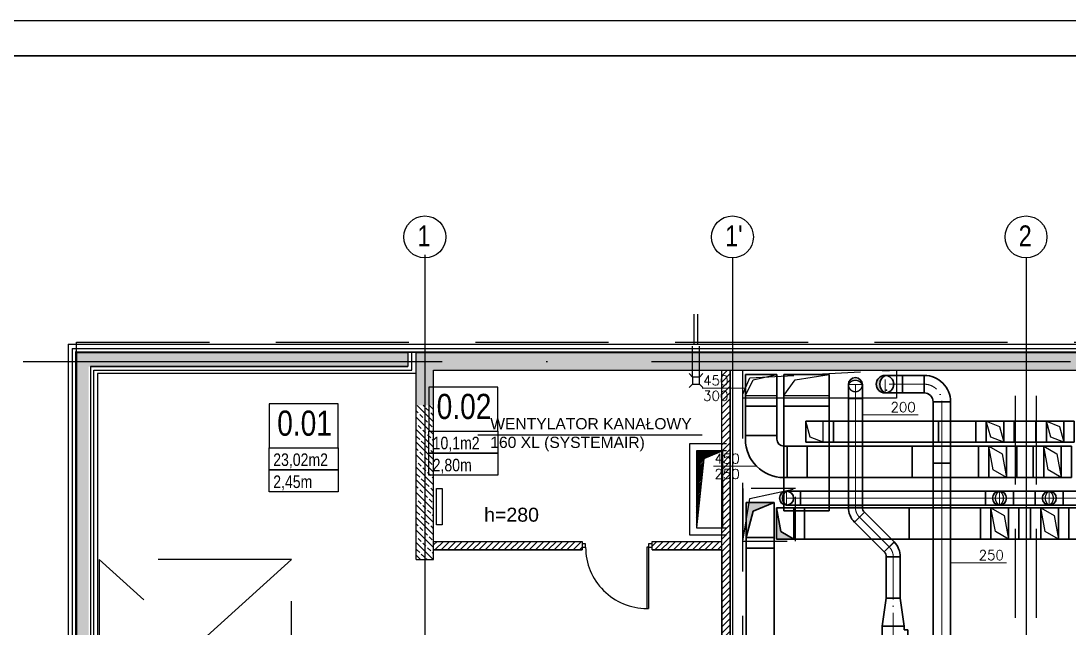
# Model space of a CAD drawing. Header units: millimetres. Extents: x -135140 to 267856, y -70704 to 149933.
# Drawn here: x -57954 to -42960, y -34963 to -26281 of the extents above; entities that cross this region are included whole.
import ezdxf
from ezdxf.enums import TextEntityAlignment as Align

# ---------------------------------------------------------------- set-up
doc = ezdxf.new("R2010")
doc.units = ezdxf.units.MM
doc.header["$LTSCALE"] = 99.9
for name, pattern in [('ACAD_ISO03W100', [30, 12, -18]), ('ACAD_ISO10W100', [18, 12, -3, 0, -3]), ('DASHDOT', [25.4, 12.7, -6.35, 0, -6.35]), ('HIDDEN', [9.525, 6.35, -3.175])]:
    doc.linetypes.add(name, pattern=pattern)
for name, color, linetype in [('+48_ARMATURA', 251, 'Continuous'), ('+48_HACZE', 253, 'Continuous'), ('+48_IZOLACJE', 250, 'Continuous'), ('+48_KANALIZACJA DESZCZOWA', 251, 'Continuous'), ('+48_OPISY', 251, 'Continuous'), ('+48_OPISY_POM', 250, 'Continuous'), ('+48_OSIE', 8, 'Continuous'), ('+48_PODCIĄG', 250, 'ACAD_ISO03W100'), ('+48_PRZEBICIA', 143, 'Continuous'), ('+48_SCIANY', 250, 'Continuous'), ('+48_STOLARKA_DRZWI', 250, 'Continuous'), ('+48_WEŁNA', 252, 'Continuous'), ('+48_WIDOK', 250, 'Continuous'), ('+48_ŚCIANY_GK', 250, 'Continuous'), ('CP_HIDDE', 203, 'HIDDEN'), ('CP_LINENORM', 253, 'Continuous'), ('SCHODY_', 250, 'Continuous')]:
    doc.layers.add(name, color=color, linetype=linetype)
for name, color, linetype, lineweight in [('2DH_SYM', 64, 'Continuous', 18), ('2DL_PRE_ps', 80, 'Continuous', 35), ('2DL_PRE_pu', 30, 'Continuous', 35), ('2DL_PRO_N1', 10, 'Continuous', 30), ('2DL_PRO_pu', 30, 'Continuous', 35), ('2DL_PRO_W11', 160, 'Continuous', 30), ('CP_AXISAC', 7, 'DASHDOT', 0), ('CP_FRAME', 223, 'Continuous', 35)]:
    doc.layers.add(name, color=color, linetype=linetype, lineweight=lineweight)
doc.styles.add('ARIAL', font='ARIAL.TTF')
doc.styles.add('CP_ATTR', font='ROMANS.SHX')
doc.styles.get("Standard").update_dxf_attribs({"font": 'ARIAL.TTF'})
doc.styles.add('WRP_ARIAL', font='ARIAL.TTF', dxfattribs={"width": 0.8})
doc.linetypes.add('ZIGZAG', pattern='A,0.00254,-5.08,[131,ltypeshp.shx,S=5.08,R=0,X=-5.08,Y=0],-10.16,[131,ltypeshp.shx,S=5.08,R=180,X=5.08,Y=0],-5.08', length=20.32254)
pattern_1 = [(225, (-740631.18, -76045.325), (44.9012806, -44.9012806), [])]
pattern_2 = [(135, (-740631.18, -76045.33), (-89.802561, -89.802561), []), (135, (-740631.18, -75955.52), (-89.802561, -89.802561), [63.5, -31.75])]

# ---------------------------------------------------------------- blocks, each defined once
blk = doc.blocks.new('OZN_OSI')
at = {"layer": '+48_OSIE', "linetype": 'Continuous', "ltscale": 5}
blk.add_circle((0, -30), 30, dxfattribs=at)
at = {"layer": '+48_OSIE', "linetype": 'Continuous', "ltscale": 5, "style": 'WRP_ARIAL', "width": 0.8}
blk.add_attdef('NR', (-23.3, -43.5), '', height=30, dxfattribs=at)
blk = doc.blocks.new('drzwi')
at = {"layer": '+48_STOLARKA_DRZWI'}
for p, q in [((-2, 0), (-2, -70)), ((0, 0), (-2, 0)), ((0, 0), (0, -70)), ((-2, -70), (0, -70))]:
    blk.add_line(p, q, dxfattribs=at)
blk.add_arc((-2, 0), 70, 180, 270, dxfattribs=at)
blk = doc.blocks.new('DRZWI_90')
at = {"layer": '+48_STOLARKA_DRZWI'}
for points in [[(36405.5, 16749.3), (36405.5, 16744.3), (36410.5, 16744.3), (36410.5, 16749.3)], [(36405.5, 16654.3), (36405.5, 16649.3), (36410.5, 16649.3), (36410.5, 16654.3)]]:
    blk.add_lwpolyline(points, close=True, dxfattribs=at)
at = {"layer": '+48_STOLARKA_DRZWI', "xscale": 1.25, "yscale": 1.25, "zscale": 1.25, "rotation": 270}
blk.add_blockref('drzwi', (36405.5, 16654.3), dxfattribs=at)
blk = doc.blocks.new('OPISY_POM_METKA')
at = {"layer": '+48_OPISY_POM', "ltscale": 5}
for points in [[(0, -70), (109.7, -70), (109.7, 0), (0, 0)], [(109.7, -105), (0, -105), (0, -70), (109.7, -70)]]:
    blk.add_lwpolyline(points, close=True, dxfattribs=at)
at = {"layer": '+48_OPISY_POM'}
blk.add_lwpolyline([(109.7, -140), (0, -140), (0, -105), (109.7, -105)], close=True, dxfattribs=at)
at = {"layer": '+48_OPISY_POM', "ltscale": 5, "style": 'WRP_ARIAL', "width": 0.8}
for tag, p, height in [('NRPOM', (25.8, -50.8), 40), ('POW', (6.4, -99), 20)]:
    blk.add_attdef(tag, p, '', height=height, dxfattribs=at)
at = {"layer": '+48_OPISY_POM', "style": 'WRP_ARIAL', "width": 0.8}
blk.add_attdef('H', (6.4, -134), '', height=20, dxfattribs=at)
blk = doc.blocks.new('kratka 10x10')
for p, q in [((-5, 5.1), (-10, 10.1)), ((5, 5.1), (10, 10.1)), ((-5, -4.9), (-10, -9.9)), ((5, -4.9), (10, -9.9))]:
    blk.add_line(p, q)
blk.add_lwpolyline([(5, 5.1), (-5, 5.1), (-5, -4.9), (5, -4.9)], close=True)
blk = doc.blocks.new('A3_POZIOM')
at = {"linetype": 'Continuous'}
blk.add_lwpolyline([(-395, 0), (0, 0), (0, 287), (-395, 287)], close=True, dxfattribs=at)
at = {"layer": 'CP_LINENORM', "linetype": 'Continuous'}
blk.add_lwpolyline([(-415, -5), (5, -5), (5, 292), (-415, 292)], close=True, dxfattribs=at)
blk = doc.blocks.new('2CP_AC_ELBW_RO_D250_D250_R250_A90_E0_F0')
at = {"ltscale": 0.15}
for p, q in [((375, 250), (125, 250)), ((125, 250), (125, 250)), ((375, 250), (375, 250)), ((0, -125), (0, 125)), ((0, 125), (0, 125)), ((0, -125), (0, -125))]:
    blk.add_line(p, q, dxfattribs=at)
for radius in [375, 125]:
    blk.add_arc((0, 250), radius, 270, 0, dxfattribs=at)
at = {"layer": 'CP_AXISAC', "ltscale": 0.15}
for p, q in [((250, 250), (250, 250)), ((0, 0), (0, 0))]:
    blk.add_line(p, q, dxfattribs=at)
blk.add_arc((0, 250), 250, 270, 0, dxfattribs=at)
at = {"linetype": 'ByBlock', "ltscale": 0.15, "style": 'CP_ATTR', "flags": 9}
for tag in ['NAME', 'PRODUCER', 'PRODUCT-TYPE', 'ARTICLE', 'FLOW', 'OTHER']:
    blk.add_attdef(tag, (0, 0), '', height=0.0001, dxfattribs=at)
blk = doc.blocks.new('RoZplus')
blk.add_hatch(color=256).paths.add_polyline_path([(0, 0.5, -0.6), (0, -0.5, 1)])
for centre, radius, start, end in [((0, 0), 0.5, 90, 270), ((0, 0), 0.5, 270, 90), ((-0.267, 0), 0.567, 298.07249, 61.92751)]:
    blk.add_arc(centre, radius, start, end)
blk = doc.blocks.new('2CP_AC_ELBZ_RO_D250_D250_R250_A90_E0_F0_ys')
at = {"ltscale": 0.15}
for p, q in [((0, -125), (0, 125)), ((0, 125), (0, 125)), ((0, 125), (250, 125)), ((0, -125), (0, -125)), ((0, -125), (250, -125))]:
    blk.add_line(p, q, dxfattribs=at)
at = {"layer": 'CP_AXISAC', "ltscale": 0.15}
for p, q in [((0, 0), (375, 0)), ((250, 125), (250, -125))]:
    blk.add_line(p, q, dxfattribs=at)
at = {"ltscale": 0.15, "xscale": 250, "yscale": 250}
blk.add_blockref('RoZplus', (250, 0), dxfattribs=at)
at = {"linetype": 'ByBlock', "ltscale": 0.15, "style": 'CP_ATTR', "flags": 9}
for tag in ['NAME', 'PRODUCER', 'PRODUCT-TYPE', 'ARTICLE', 'FLOW', 'OTHER']:
    blk.add_attdef(tag, (0, 0), '', height=0.0001, dxfattribs=at)
blk = doc.blocks.new('2CP_AC_PIPE_RO')
at = {"ltscale": 0.15}
for p, q in [((1, 0.5), (0, 0.5)), ((0, 0.5), (0, -0.5)), ((1, -0.5), (1, 0.5)), ((0, -0.5), (1, -0.5))]:
    blk.add_line(p, q, dxfattribs=at)
at = {"layer": 'CP_AXISAC', "ltscale": 0.15}
blk.add_line((0, 0), (1, 0), dxfattribs=at)
at = {"linetype": 'ByBlock', "ltscale": 0.15, "style": 'CP_ATTR', "flags": 9}
for tag in ['NAME', 'PRODUCER', 'PRODUCT-TYPE', 'ARTICLE', 'FLOW', 'OTHER']:
    blk.add_attdef(tag, (0, 0), '', height=0.0001, dxfattribs=at)
blk = doc.blocks.new('CPHS_DS08')
blk.add_line((0, 0), (2, 0))
at = {"style": 'CP_ATTR', "flags": 14}
blk.add_attdef('FI', text='', height=0.35, dxfattribs=at).set_placement((0.784, 0.275), align=Align.MIDDLE)
at = {"style": 'CP_ATTR', "flags": 12}
blk.add_attdef('EVAL_W_MM', text='', height=0.35, dxfattribs=at).set_placement((1.006, 0.275), align=Align.MIDDLE_LEFT)
at = {"linetype": 'ByBlock', "style": 'CP_ATTR', "flags": 9}
blk.add_attdef('VAL', text='', height=0.00005, dxfattribs=at).set_placement((0.408, 0.182), align=Align.MIDDLE_LEFT)
blk = doc.blocks.new('2CP_AC_TEE3_RO_D315_D200_L300_L208_A90')
at = {"ltscale": 0.15}
for p, q in [((0, -157.5), (0, 157.5)), ((0, 157.5), (50, 157.5)), ((50, 157.5), (50, 208)), ((50, 208), (250, 208)), ((250, 157.5), (250, 208)), ((300, 157.5), (250, 157.5)), ((300, -157.5), (300, 157.5)), ((0, -157.5), (300, -157.5))]:
    blk.add_line(p, q, dxfattribs=at)
at = {"layer": 'CP_AXISAC', "ltscale": 0.15}
for p, q in [((150, 208), (150, 0)), ((0, 0), (300, 0))]:
    blk.add_line(p, q, dxfattribs=at)
at = {"linetype": 'ByBlock', "ltscale": 0.15, "style": 'CP_ATTR', "flags": 9}
for tag in ['NAME', 'PRODUCER', 'PRODUCT-TYPE', 'ARTICLE', 'FLOW', 'OTHER']:
    blk.add_attdef(tag, (0, 0), '', height=0.0001, dxfattribs=at)
blk = doc.blocks.new('2CP_AC_TRNS_RO_D315_D200_L400_O0_Z0_E0_F0')
at = {"ltscale": 0.15}
for p, q in [((0, -157.5), (0, 157.5)), ((0, 157.5), (0, 157.5)), ((0, 157.5), (400, 100)), ((400, -100), (400, 100)), ((400, 100), (400, 100)), ((0, -157.5), (400, -100)), ((400, -100), (400, -100)), ((0, -157.5), (0, -157.5))]:
    blk.add_line(p, q, dxfattribs=at)
at = {"layer": 'CP_AXISAC', "ltscale": 0.15}
for p, q in [((0, 0), (0, 0)), ((0, 0), (400, 0)), ((400, 0), (400, 0))]:
    blk.add_line(p, q, dxfattribs=at)
at = {"linetype": 'ByBlock', "ltscale": 0.15, "style": 'CP_ATTR', "flags": 9}
for tag in ['NAME', 'PRODUCER', 'PRODUCT-TYPE', 'ARTICLE', 'FLOW', 'OTHER']:
    blk.add_attdef(tag, (0, 0), '', height=0.0001, dxfattribs=at)
blk = doc.blocks.new('2CP_AC_ELBW_RO_D200_D200_R200_A45_E0_F0')
at = {"ltscale": 0.15}
for p, q in [((0, -100), (0, 100)), ((0, 100), (0, 100)), ((212, -12), (71, 129)), ((71, 129), (71, 129)), ((0, -100), (0, -100)), ((212, -12), (212, -12))]:
    blk.add_line(p, q, dxfattribs=at)
for radius in [100, 300]:
    blk.add_arc((0, 200), radius, 270, 315, dxfattribs=at)
at = {"layer": 'CP_AXISAC', "ltscale": 0.15}
for p, q in [((0, 0), (0, 0)), ((141, 59), (141, 59))]:
    blk.add_line(p, q, dxfattribs=at)
blk.add_arc((0, 200), 200, 270, 315, dxfattribs=at)
at = {"linetype": 'ByBlock', "ltscale": 0.15, "style": 'CP_ATTR', "flags": 9}
for tag in ['NAME', 'PRODUCER', 'PRODUCT-TYPE', 'ARTICLE', 'FLOW', 'OTHER']:
    blk.add_attdef(tag, (0, 0), '', height=0.0001, dxfattribs=at)
blk = doc.blocks.new('ReZplus')
blk.add_hatch(color=256).paths.add_polyline_path([(0.5, 0.5), (-0.5, 0.5), (0.25, 0.25), (0.5, -0.5)])
for p, q in [((0.5, 0.5), (-0.5, 0.5)), ((-0.5, 0.5), (-0.5, -0.5)), ((-0.5, 0.5), (0.25, 0.25)), ((0.5, -0.5), (0.5, 0.5)), ((0.25, 0.25), (0.5, -0.5)), ((-0.5, -0.5), (0.5, -0.5))]:
    blk.add_line(p, q)
blk = doc.blocks.new('2CP_AC_ELBZ_RE_W450_H250_R100_A90_E50_F50_S0_T0_ys')
at = {"ltscale": 0.15}
for p, q in [((0, -225), (0, 225)), ((0, 225), (150, 225)), ((0, -225), (150, -225))]:
    blk.add_line(p, q, dxfattribs=at)
at = {"ltscale": 0.15, "xscale": 250, "yscale": 450}
blk.add_blockref('ReZplus', (275, 0), dxfattribs=at)
at = {"linetype": 'ByBlock', "ltscale": 0.15, "style": 'CP_ATTR', "flags": 9}
for tag in ['NAME', 'PRODUCER', 'PRODUCT-TYPE', 'ARTICLE', 'FLOW', 'OTHER']:
    blk.add_attdef(tag, (0, 0), '', height=0.0001, dxfattribs=at)
blk = doc.blocks.new('2CP_AC_ELBZ_RE_W400_H500_R100_A90_E50_F50_S0_T0_ys')
at = {"ltscale": 0.15}
for p, q in [((0, -200), (0, 200)), ((0, 200), (150, 200)), ((0, -200), (150, -200))]:
    blk.add_line(p, q, dxfattribs=at)
at = {"ltscale": 0.15, "xscale": 500, "yscale": 400}
blk.add_blockref('ReZplus', (400, 0), dxfattribs=at)
at = {"linetype": 'ByBlock', "ltscale": 0.15, "style": 'CP_ATTR', "flags": 9}
for tag in ['NAME', 'PRODUCER', 'PRODUCT-TYPE', 'ARTICLE', 'FLOW', 'OTHER']:
    blk.add_attdef(tag, (0, 0), '', height=0.0001, dxfattribs=at)
blk = doc.blocks.new('2CP_AC_ELBZ_RO_D200_D200_R200_A90_E0_F0_ys')
at = {"ltscale": 0.15}
for p, q in [((0, -100), (0, 100)), ((0, 100), (0, 100)), ((0, 100), (200, 100)), ((0, -100), (0, -100)), ((0, -100), (200, -100))]:
    blk.add_line(p, q, dxfattribs=at)
at = {"layer": 'CP_AXISAC', "ltscale": 0.15}
for p, q in [((0, 0), (300, 0)), ((200, 100), (200, -100))]:
    blk.add_line(p, q, dxfattribs=at)
at = {"ltscale": 0.15, "xscale": 200, "yscale": 200}
blk.add_blockref('RoZplus', (200, 0), dxfattribs=at)
at = {"linetype": 'ByBlock', "ltscale": 0.15, "style": 'CP_ATTR', "flags": 9}
for tag in ['NAME', 'PRODUCER', 'PRODUCT-TYPE', 'ARTICLE', 'FLOW', 'OTHER']:
    blk.add_attdef(tag, (0, 0), '', height=0.0001, dxfattribs=at)
blk = doc.blocks.new('2CP_AC_PIPE_RE')
at = {"ltscale": 0.15}
for p, q in [((1, 0.5), (0, 0.5)), ((0, 0.5), (0, -0.5)), ((1, -0.5), (1, 0.5)), ((0, -0.5), (1, -0.5))]:
    blk.add_line(p, q, dxfattribs=at)
at = {"linetype": 'ByBlock', "ltscale": 0.15, "style": 'CP_ATTR', "flags": 9}
for tag in ['NAME', 'PRODUCER', 'PRODUCT-TYPE', 'ARTICLE', 'FLOW', 'OTHER']:
    blk.add_attdef(tag, (0, 0), '', height=0.0001, dxfattribs=at)
blk = doc.blocks.new('ReZminus')
for p, q in [((0.5, 0.5), (-0.5, 0.5)), ((0.5, -0.5), (0.5, 0.5)), ((-0.5, -0.5), (0.5, -0.5))]:
    blk.add_line(p, q)
at = {"layer": 'CP_HIDDE'}
for p, q in [((-0.5, 0.5), (-0.5, -0.5)), ((-0.5, 0.5), (0.25, 0.25)), ((0.25, 0.25), (0.5, -0.5))]:
    blk.add_line(p, q, dxfattribs=at)
blk = doc.blocks.new('2CP_AC_ELBZ_RE_W450_H250_R100_A-90_E50_F50_S0_T0_ys')
at = {"ltscale": 0.15}
for p, q in [((0, -225), (0, 225)), ((0, 225), (150, 225)), ((0, -225), (150, -225))]:
    blk.add_line(p, q, dxfattribs=at)
at = {"ltscale": 0.15, "xscale": 250, "yscale": 450}
blk.add_blockref('ReZminus', (275, 0), dxfattribs=at)
at = {"linetype": 'ByBlock', "ltscale": 0.15, "style": 'CP_ATTR', "flags": 9}
for tag in ['NAME', 'PRODUCER', 'PRODUCT-TYPE', 'ARTICLE', 'FLOW', 'OTHER']:
    blk.add_attdef(tag, (0, 0), '', height=0.0001, dxfattribs=at)
blk = doc.blocks.new('RoZminus')
blk.add_arc((0, 0), 0.5, 270, 90)
at = {"layer": 'CP_HIDDE'}
for centre, radius, start, end in [((0, 0), 0.5, 90, 270), ((-0.267, 0), 0.567, 298.07249, 61.92751)]:
    blk.add_arc(centre, radius, start, end, dxfattribs=at)
blk = doc.blocks.new('2CP_AC_ELBZ_RO_D200_D200_R200_A-90_E0_F0_ys')
at = {"ltscale": 0.15}
for p, q in [((0, -100), (0, 100)), ((0, 100), (0, 100)), ((0, 100), (200, 100)), ((0, -100), (0, -100)), ((0, -100), (200, -100))]:
    blk.add_line(p, q, dxfattribs=at)
at = {"layer": 'CP_AXISAC', "ltscale": 0.15}
for p, q in [((0, 0), (300, 0)), ((200, 100), (200, -100))]:
    blk.add_line(p, q, dxfattribs=at)
at = {"ltscale": 0.15, "xscale": 200, "yscale": 200}
blk.add_blockref('RoZminus', (200, 0), dxfattribs=at)
at = {"linetype": 'ByBlock', "ltscale": 0.15, "style": 'CP_ATTR', "flags": 9}
for tag in ['NAME', 'PRODUCER', 'PRODUCT-TYPE', 'ARTICLE', 'FLOW', 'OTHER']:
    blk.add_attdef(tag, (0, 0), '', height=0.0001, dxfattribs=at)
blk = doc.blocks.new('2CP_AC_ELBZ_RE_W650_H300_R100_A-90_E50_F50_S0_T0_ys')
at = {"ltscale": 0.15}
for p, q in [((0, -325), (0, 325)), ((0, 325), (150, 325)), ((0, -325), (150, -325))]:
    blk.add_line(p, q, dxfattribs=at)
at = {"ltscale": 0.15, "xscale": 300, "yscale": 650}
blk.add_blockref('ReZminus', (300, 0), dxfattribs=at)
at = {"linetype": 'ByBlock', "ltscale": 0.15, "style": 'CP_ATTR', "flags": 9}
for tag in ['NAME', 'PRODUCER', 'PRODUCT-TYPE', 'ARTICLE', 'FLOW', 'OTHER']:
    blk.add_attdef(tag, (0, 0), '', height=0.0001, dxfattribs=at)
blk = doc.blocks.new('2CP_AC_ELBZ_RE_W450_H300_R100_A-90_E50_F50_S0_T0_ys')
at = {"ltscale": 0.15}
for p, q in [((0, -225), (0, 225)), ((0, 225), (150, 225)), ((0, -225), (150, -225))]:
    blk.add_line(p, q, dxfattribs=at)
at = {"ltscale": 0.15, "xscale": 300, "yscale": 450}
blk.add_blockref('ReZminus', (300, 0), dxfattribs=at)
at = {"linetype": 'ByBlock', "ltscale": 0.15, "style": 'CP_ATTR', "flags": 9}
for tag in ['NAME', 'PRODUCER', 'PRODUCT-TYPE', 'ARTICLE', 'FLOW', 'OTHER']:
    blk.add_attdef(tag, (0, 0), '', height=0.0001, dxfattribs=at)
blk = doc.blocks.new('2CP_AC_ELBW_RE_W450_W450_R100_A90_E50_F50_S0_T0')
at = {"ltscale": 0.15}
for p, q in [((600, 375), (150, 375)), ((150, 375), (150, 325)), ((600, 325), (600, 375)), ((0, -225), (0, 225)), ((0, 225), (50, 225)), ((0, -225), (50, -225))]:
    blk.add_line(p, q, dxfattribs=at)
for radius in [550, 100]:
    blk.add_arc((50, 325), radius, 270, 0, dxfattribs=at)
at = {"linetype": 'ByBlock', "ltscale": 0.15, "style": 'CP_ATTR', "flags": 9}
for tag in ['NAME', 'PRODUCER', 'PRODUCT-TYPE', 'ARTICLE', 'FLOW', 'OTHER']:
    blk.add_attdef(tag, (0, 0), '', height=0.0001, dxfattribs=at)
blk = doc.blocks.new('CPHS_DS07')
blk.add_line((0, 0), (-1.55, 0))
at = {"style": 'CP_ATTR', "flags": 12}
for tag, p in [('EVAL_W_MM', (-1.058, 0.275)), ('EVAL_H_MM', (-1.058, -0.275))]:
    blk.add_attdef(tag, text='', height=0.35, dxfattribs=at).set_placement(p, align=Align.MIDDLE)
at = {"linetype": 'ByBlock', "style": 'CP_ATTR', "flags": 9}
blk.add_attdef('VAL', text='', height=0.00005, dxfattribs=at).set_placement((-1.142, 0.182), align=Align.MIDDLE_LEFT)
blk = doc.blocks.new('2CP_AC_ELBZ_RE_W300_H250_R100_A-90_E50_F50_S0_T0_ys')
at = {"ltscale": 0.15}
for p, q in [((0, -150), (0, 150)), ((0, 150), (150, 150)), ((0, -150), (150, -150))]:
    blk.add_line(p, q, dxfattribs=at)
at = {"ltscale": 0.15, "xscale": 250, "yscale": 300}
blk.add_blockref('ReZminus', (275, 0), dxfattribs=at)
at = {"linetype": 'ByBlock', "ltscale": 0.15, "style": 'CP_ATTR', "flags": 9}
for tag in ['NAME', 'PRODUCER', 'PRODUCT-TYPE', 'ARTICLE', 'FLOW', 'OTHER']:
    blk.add_attdef(tag, (0, 0), '', height=0.0001, dxfattribs=at)

msp = doc.modelspace()

# ---------------------------------------------------------------- hatches: boundary and pattern name
at = {"layer": '+48_HACZE'}
h = msp.add_hatch(dxfattribs=at)
h.set_pattern_fill('ANSI33', color=256, scale=20, angle=90, style=0)
h.set_pattern_definition(pattern_2)
h.paths.add_polyline_path([(-57161, -41660), (-56986, -41710), (-56986, -31224), (-52421, -31224), (-52421, -31024), (-57161, -31024)])
h = msp.add_hatch(dxfattribs=at)
h.set_pattern_fill('ANSI33', color=256, scale=20, angle=90, style=0)
h.set_pattern_definition([(135, (-740631.18, -76045.33), (-89.802561, -89.802561), []), (135, (-740631.18, -75955.52), (-89.802561, -89.802561), [63.5, -31.75])])
h.paths.add_polyline_path([(-33776, -31024), (-36344, -31024), (-36344, -31082), (-36344, -31149), (-33776, -31149)])
h.paths.add_polyline_path([(-33776, -31149), (-36344, -31149), (-36344, -31274), (-33776, -31274)])
h.paths.add_polyline_path([(-36344, -31149), (-38376, -31149), (-38376, -31274), (-36344, -31274)])
h.paths.add_polyline_path([(-36344, -31024), (-38376, -31024), (-38376, -31149), (-36344, -31149), (-36344, -31082)])
h.paths.add_polyline_path([(-38376, -31024), (-43576, -31024), (-43576, -31149), (-38376, -31149)])
h.paths.add_polyline_path([(-38376, -31149), (-43576, -31149), (-43576, -31274), (-38376, -31274)])
h.paths.add_polyline_path([(-43576, -31149), (-47776, -31149), (-47776, -31274), (-46236, -31274), (-46236, -31274), (-45318, -31274), (-45318, -31274), (-45318, -31274), (-43576, -31274)])
h.paths.add_polyline_path([(-43576, -31024), (-47776, -31024), (-47776, -31149), (-43576, -31149)])
h.paths.add_polyline_path([(-47776, -31149), (-51586, -31149), (-51586, -31274), (-47776, -31274)])
h.paths.add_polyline_path([(-47776, -31024), (-51586, -31024), (-51586, -31149), (-47776, -31149)])
h.paths.add_polyline_path([(-51586, -31149), (-52176, -31149), (-52176, -31779), (-52051, -31779), (-52051, -31274), (-51586, -31274)])
h.paths.add_polyline_path([(-51586, -31024), (-52176, -31024), (-52176, -31149), (-51586, -31149)])
h.paths.add_polyline_path([(-52176, -31024), (-52301, -31024), (-52301, -31149), (-52176, -31149)])
h.paths.add_polyline_path([(-52176, -31149), (-52301, -31149), (-52301, -31779), (-52176, -31779)])
h = msp.add_hatch(dxfattribs=at)
h.set_pattern_fill('ANSI31', color=256, scale=20, angle=180, style=0)
h.set_pattern_definition(pattern_1)
h.paths.add_polyline_path([(-47806, -37119), (-47926, -37119), (-47926, -33844), (-48926, -33844), (-48926, -33724), (-47926, -33724), (-47926, -31274), (-47806, -31274)])
h = msp.add_hatch(dxfattribs=at)
h.set_pattern_fill('ANSI33', color=256, scale=20, angle=90, style=0)
h.set_pattern_definition(pattern_2)
h.paths.add_polyline_path([(-52176, -31779), (-52301, -31779), (-52301, -33630), (-52176, -33630)])
h.paths.add_polyline_path([(-52051, -31779), (-52176, -31779), (-52176, -33630), (-52051, -33630)])
h.paths.add_polyline_path([(-52051, -33630), (-52176, -33630), (-52176, -33984), (-52051, -33984)])
h.paths.add_polyline_path([(-52176, -33630), (-52301, -33630), (-52301, -33984), (-52176, -33984)])
h = msp.add_hatch(dxfattribs=at)
h.set_pattern_fill('ANSI31', color=256, scale=20, angle=180, style=0)
h.set_pattern_definition(pattern_1)
h.paths.add_polyline_path([(-52051, -33724), (-49926, -33724), (-49926, -33844), (-52051, -33844)])
at = {"layer": '+48_PRZEBICIA'}
h = msp.add_hatch(dxfattribs=at)
h.set_pattern_fill('ANSI31', color=256, scale=5, style=0)
h.set_pattern_definition([(45, (-740626.178, -109631.197), (-11.22532015, 11.22532015), [])])
h.paths.add_polyline_path([(-48291, -33529), (-48185, -32542), (-47911, -32429), (-48291, -32429)])

# ---------------------------------------------------------------- linework, layer by layer
at = {"layer": '+48_ARMATURA', "linetype": 'HIDDEN', "ltscale": 0.7}
for points in [[(-48346, -31374), (-48346, -30904)], [(-48246, -31374), (-48246, -30904)]]:
    msp.add_lwpolyline(points, dxfattribs=at)
at = {"layer": '+48_IZOLACJE', "linetype": 'ACAD_ISO03W100', "ltscale": 0.9}
msp.add_lwpolyline([(-57171, -41657, 20, 20, 0), (-57171, -31014, 20, 20, 0), (-52311, -31014, 20, 20, 0), (-27841, -31014, 20, 20, 0), (-27841, -53124, 20, 20, 0), (-38486, -53124, 20, 20, 0), (-38486, -51954, 20, 20, 0), (-52311, -51954, 20, 20, 0), (-52311, -37779, 0, 0, 0)], format="xyseb", dxfattribs=at)
at = {"layer": '+48_KANALIZACJA DESZCZOWA', "linetype": 'HIDDEN', "ltscale": 1.5}
for p, q in [((-48321, -30904), (-48321, -30476)), ((-48271, -30904), (-48271, -30476))]:
    msp.add_line(p, q, dxfattribs=at)
at = {"layer": '+48_OPISY'}
msp.add_line((-51419, -32198), (-48210, -32198), dxfattribs=at)
at = {"layer": '+48_OSIE', "linetype": 'ACAD_ISO10W100', "ltscale": 5}
for p, q in [((-52176, -29626), (-52176, -54006)), ((-47776, -29670), (-47776, -54006)), ((-43576, -29670), (-43576, -54006)), ((-57924, -31149), (-26781, -31149))]:
    msp.add_line(p, q, dxfattribs=at)
at = {"layer": '+48_PODCIĄG', "linetype": 'HIDDEN', "ltscale": 2}
for p, q in [((-47926, -43669), (-47926, -31274)), ((-47626, -43669), (-47626, -31274)), ((-43726, -51943), (-43726, -31274)), ((-43426, -51943), (-43426, -31274))]:
    msp.add_line(p, q, dxfattribs=at)
at = {"layer": '+48_PRZEBICIA', "linetype": 'HIDDEN'}
for points in [[(-47626, -31619), (-47529, -31383), (-45431, -31274)], [(-47626, -33719), (-47526, -33110), (-46873, -32969)]]:
    msp.add_lwpolyline(points, dxfattribs=at)
at = {"layer": '+48_PRZEBICIA'}
for points in [[(-45431, -31274), (-45431, -31674), (-47626, -31674), (-47626, -31274)], [(-47911, -32429), (-48185, -32542), (-48291, -33529)]]:
    msp.add_lwpolyline(points, dxfattribs=at)
msp.add_lwpolyline([(-48291, -33529), (-47911, -33529), (-47911, -32429), (-48291, -32429)], close=True, dxfattribs=at)
at = {"layer": '+48_PRZEBICIA', "linetype": 'HIDDEN'}
msp.add_lwpolyline([(-46873, -32969), (-47626, -32969), (-47626, -33719), (-46873, -33719), (-46873, -32969)], close=True, dxfattribs=at)
at = {"layer": '+48_SCIANY'}
for p, q in [((-57161, -31024), (-52421, -31024)), ((-52301, -31024), (-27851, -31024)), ((-52301, -33984), (-52301, -31024)), ((-52301, -31024), (-52301, -31024)), ((-56961, -31224), (-52421, -31224)), ((-52051, -33984), (-52051, -31274)), ((-52051, -31274), (-27851, -31274)), ((-47926, -31869), (-47926, -31274)), ((-47806, -37119), (-47806, -31274)), ((-47926, -33724), (-47926, -32309)), ((-52301, -33644), (-52301, -32979)), ((-52051, -33724), (-49926, -33724)), ((-49926, -33724), (-49926, -33844)), ((-48926, -33724), (-47926, -33724)), ((-52051, -33844), (-49926, -33844)), ((-48926, -33844), (-47926, -33844)), ((-52301, -33984), (-52051, -33984))]:
    msp.add_line(p, q, dxfattribs=at)
at = {"layer": '+48_SCIANY', "linetype": 'Continuous'}
msp.add_line((-52302, -31224), (-52302, -31224), dxfattribs=at)
at = {"layer": '+48_SCIANY', "ltscale": 0.3}
msp.add_line((-47926, -33844), (-47926, -37119), dxfattribs=at)
for points in [[(-52421, -31024), (-52421, -31224), (-56961, -31224), (-56961, -41717), (-57161, -41660), (-57161, -31024), (-52421, -31024)], [(-52421, -31024), (-57161, -31024), (-57161, -36479)], [(-47806, -37119), (-47926, -37119), (-47926, -33844), (-48926, -33844), (-48926, -33724), (-47926, -33724), (-47926, -31274), (-47806, -31274), (-47806, -37119)]]:
    msp.add_lwpolyline(points, dxfattribs=at)
msp.add_lwpolyline([(-52051, -33724), (-49926, -33724), (-49926, -33844), (-52051, -33844)], close=True, dxfattribs=at)
at = {"layer": '+48_STOLARKA_DRZWI', "linetype": 'HIDDEN', "ltscale": 3}
for points in [[(-54086, -36482), (-54086, -33982), (-56836, -33982), (-56836, -36482)], [(-54086, -33982), (-56836, -36482)], [(-54086, -36482), (-56836, -33982)]]:
    msp.add_lwpolyline(points, dxfattribs=at)
at = {"layer": '+48_WEŁNA', "linetype": 'ZIGZAG', "ltscale": 0.09}
msp.add_line((-57221, -30964), (-27791, -30964), dxfattribs=at)
at = {"layer": '+48_WEŁNA', "linetype": 'ZIGZAG', "ltscale": 0.9}
msp.add_line((-52361, -31274), (-52361, -31024), dxfattribs=at)
at = {"layer": '+48_WEŁNA', "linetype": 'ZIGZAG', "ltscale": 0.09}
for points in [[(-57221, -30964), (-57221, -37979)], [(-56911, -36482), (-56911, -31274), (-52361, -31274)]]:
    msp.add_lwpolyline(points, dxfattribs=at)
at = {"layer": '+48_WIDOK', "linetype": 'HIDDEN', "ltscale": 3}
msp.add_line((-57161, -30874), (-27701, -30874), dxfattribs=at)
at = {"layer": '+48_WIDOK'}
for p, q in [((-57281, -30904), (-27731, -30904)), ((-52481, -31024), (-52421, -31024))]:
    msp.add_line(p, q, dxfattribs=at)
at = {"layer": '+48_WIDOK', "linetype": 'HIDDEN', "ltscale": 3}
msp.add_lwpolyline([(-57161, -31024), (-57161, -30874)], dxfattribs=at)
at = {"layer": '+48_WIDOK'}
for points in [[(-57281, -30904), (-57281, -37979)], [(-52301, -31024), (-52421, -31024)], [(-52301, -31324), (-56861, -31324), (-56861, -36482)]]:
    msp.add_lwpolyline(points, dxfattribs=at)
msp.add_lwpolyline([(-52008, -32967), (-51928, -32967), (-51928, -33487), (-52008, -33487)], close=True, dxfattribs=at)
at = {"layer": '+48_ŚCIANY_GK'}
for points in [[(-47861, -32329), (-48391, -32329), (-48391, -33629), (-47861, -33629)], [(-47861, -32429), (-48291, -32429), (-48291, -33529), (-47861, -33529)]]:
    msp.add_lwpolyline(points, dxfattribs=at)
at = {"ltscale": 0.15}
for p in [(-45474, -31463), (-45574, -31563)]:
    msp.add_point(p, dxfattribs=at)

# ---------------------------------------------------------------- block references
at = {"layer": '+48_OPISY_POM'}
ref = msp.add_blockref('OPISY_POM_METKA', (-52121, -31517), dxfattribs=dict(at, xscale=9, yscale=9, zscale=8.999999999996874))
ref.add_attrib('H', '2,80m', (-52064, -32722), dxfattribs={"height": 180, "style": 'WRP_ARIAL', "width": 0.8})
ref.add_attrib('NRPOM', '0.02', (-52007, -31974), dxfattribs={"ltscale": 5, "height": 360, "style": 'WRP_ARIAL', "width": 0.8})
ref.add_attrib('POW', '10,1m2', (-52064, -32407), dxfattribs={"ltscale": 5, "height": 180, "style": 'WRP_ARIAL', "width": 0.8})
ref = msp.add_blockref('OPISY_POM_METKA', (-54402, -31756), dxfattribs=dict(at, xscale=9, yscale=9, zscale=8.999999999996874))
ref.add_attrib('H', '2,45m', (-54345, -32961), dxfattribs={"height": 180, "style": 'WRP_ARIAL', "width": 0.8})
ref.add_attrib('NRPOM', '0.01', (-54288, -32213), dxfattribs={"ltscale": 5, "height": 360, "style": 'WRP_ARIAL', "width": 0.8})
ref.add_attrib('POW', '23,02m2', (-54345, -32646), dxfattribs={"ltscale": 5, "height": 180, "style": 'WRP_ARIAL', "width": 0.8})
at = {"layer": '+48_STOLARKA_DRZWI', "xscale": 10, "yscale": 10, "zscale": 10, "rotation": 90}
msp.add_blockref('DRZWI_90', (117567, -397863), dxfattribs=at)
at = {"layer": '+48_WIDOK', "ltscale": 0.3, "xscale": 10, "yscale": 10, "zscale": 10}
msp.add_blockref('kratka 10x10', (-48297, -31425), dxfattribs=at)
at = {"layer": '2DH_SYM', "ltscale": 0.15, "xscale": 400, "yscale": 400, "zscale": 400}
for p, values in [((-47591, -31532), {'EVAL_W_MM': '450', 'EVAL_H_MM': '300'}), ((-47429, -32650), {'EVAL_W_MM': '450', 'EVAL_H_MM': '250'})]:
    msp.add_blockref('CPHS_DS07', p, dxfattribs=at).add_auto_attribs(values)
at = {"layer": '2DH_SYM', "ltscale": 0.15}
ref = msp.add_blockref('CPHS_DS08', (-45917, -31915), dxfattribs=dict(at, xscale=400, yscale=400, zscale=400))
ref.add_attrib('EVAL_W_MM', '200', dxfattribs={"layer": '0', "height": 140, "style": 'CP_ATTR', "flags": 12}).set_placement((-45514, -31805), align=Align.MIDDLE_LEFT)
ref = msp.add_blockref('CPHS_DS08', (-44656, -34031), dxfattribs=dict(at, xscale=400, yscale=400, zscale=400))
ref.add_attrib('EVAL_W_MM', '250', dxfattribs={"layer": '0', "height": 140, "style": 'CP_ATTR', "flags": 12}).set_placement((-44253, -33921), align=Align.MIDDLE_LEFT)
at = {"layer": '2DL_PRE_ps', "ltscale": 0.15}
for name, p, zscale, rotation in [('2CP_AC_ELBZ_RE_W450_H300_R100_A-90_E50_F50_S0_T0_ys', (-47366, -31789), 300, 90), ('2CP_AC_ELBZ_RE_W650_H300_R100_A-90_E50_F50_S0_T0_ys', (-46716, -31789), 300, 90), ('2CP_AC_ELBZ_RE_W300_H250_R100_A-90_E50_F50_S0_T0_ys', (-46328, -32157), 250, 180), ('2CP_AC_ELBZ_RE_W300_H250_R100_A-90_E50_F50_S0_T0_ys', (-43744, -32157), 250, 180), ('2CP_AC_ELBZ_RE_W300_H250_R100_A-90_E50_F50_S0_T0_ys', (-42885, -32157), 250, 180), ('2CP_AC_ELBZ_RE_W450_H250_R100_A-90_E50_F50_S0_T0_ys', (-43706, -32586), 250, 180), ('2CP_AC_ELBZ_RE_W450_H250_R100_A-90_E50_F50_S0_T0_ys', (-42923, -32586), 250, 180)]:
    msp.add_blockref(name, p, dxfattribs=dict(at, zscale=zscale, rotation=rotation))
for p, xscale, yscale, zscale, rotation in [((-47366, -32211), 422.383441983955, 450, 250, 90), ((-46716, -31789), 1500, 650, 300, 270), ((-46706, -32586), 284.9464116881136, 450, 250, 180)]:
    msp.add_blockref('2CP_AC_PIPE_RE', p, dxfattribs=dict(at, xscale=xscale, yscale=yscale, zscale=zscale, rotation=rotation))
at = {"layer": '2DL_PRE_ps', "ltscale": 0.15, "zscale": 250}
for p, xscale, yscale in [((-46328, -32157), 1500, 300), ((-44828, -32157), 534.409064420819, 300), ((-43744, -32157), 309.009285471664, 300), ((-46706, -32586), 1500, 450), ((-45206, -32586), 1500, 450), ((-43706, -32586), 232.9697452117689, 450)]:
    msp.add_blockref('2CP_AC_PIPE_RE', p, dxfattribs=dict(at, xscale=xscale, yscale=yscale))
for name, p in [('2CP_AC_ELBZ_RE_W300_H250_R100_A-90_E50_F50_S0_T0_ys', (-44294, -32157)), ('2CP_AC_ELBZ_RE_W300_H250_R100_A-90_E50_F50_S0_T0_ys', (-43435, -32157)), ('2CP_AC_ELBZ_RE_W450_H250_R100_A-90_E50_F50_S0_T0_ys', (-44256, -32586)), ('2CP_AC_ELBZ_RE_W450_H250_R100_A-90_E50_F50_S0_T0_ys', (-43473, -32586))]:
    msp.add_blockref(name, p, dxfattribs=at)
at = {"layer": '2DL_PRE_ps', "ltscale": 0.15, "yscale": -1, "zscale": 250, "rotation": 180}
msp.add_blockref('2CP_AC_ELBW_RE_W450_W450_R100_A90_E50_F50_S0_T0', (-46991, -32586), dxfattribs=at)
at = {"layer": '2DL_PRE_pu', "ltscale": 0.15}
for name, p, zscale, rotation in [('2CP_AC_ELBZ_RE_W400_H500_R100_A90_E50_F50_S0_T0_ys', (-47380, -33819), 500, 90), ('2CP_AC_ELBZ_RE_W450_H250_R100_A90_E50_F50_S0_T0_ys', (-46746, -33468), 250, 180), ('2CP_AC_ELBZ_RE_W450_H250_R100_A-90_E50_F50_S0_T0_ys', (-43677, -33468), 250, 180), ('2CP_AC_ELBZ_RE_W450_H250_R100_A-90_E50_F50_S0_T0_ys', (-42963, -33468), 250, 180)]:
    msp.add_blockref(name, p, dxfattribs=dict(at, zscale=zscale, rotation=rotation))
at = {"layer": '2DL_PRE_pu', "ltscale": 0.15, "yscale": 450, "zscale": 250}
for p, xscale in [((-46746, -33468), 1500), ((-45246, -33468), 1019.135454734555), ((-42963, -33468), 1500)]:
    msp.add_blockref('2CP_AC_PIPE_RE', p, dxfattribs=dict(at, xscale=xscale))
at = {"layer": '2DL_PRE_pu', "ltscale": 0.15, "zscale": 250}
for p in [(-44227, -33468), (-43513, -33468)]:
    msp.add_blockref('2CP_AC_ELBZ_RE_W450_H250_R100_A-90_E50_F50_S0_T0_ys', p, dxfattribs=at)
at = {"layer": '2DL_PRE_pu', "ltscale": 0.15}
for p, xscale, yscale, zscale, rotation in [((-43513, -33468), 163.8342904772144, 450, 250, 180), ((-47380, -33819), 1500, 400, 500, 270)]:
    msp.add_blockref('2CP_AC_PIPE_RE', p, dxfattribs=dict(at, xscale=xscale, yscale=yscale, zscale=zscale, rotation=rotation))
at = {"layer": '2DL_PRO_N1', "ltscale": 0.15}
for name, p, zscale, rotation in [('2CP_AC_ELBZ_RO_D200_D200_R200_A-90_E0_F0_ys', (-46017, -31682), 200, 90), ('2CP_AC_ELBW_RO_D200_D200_R200_A45_E0_F0', (-45475, -33945), 200, 90), ('2CP_AC_TRNS_RO_D315_D200_L400_O0_Z0_E0_F0', (-45476, -34938), 315, 90), ('2CP_AC_TEE3_RO_D315_D200_L300_L208_A90', (-45476, -34938), 315, 270)]:
    msp.add_blockref(name, p, dxfattribs=dict(at, zscale=zscale, rotation=rotation))
at = {"layer": '2DL_PRO_N1', "ltscale": 0.15, "yscale": 200, "zscale": 200}
for p, xscale, rotation in [((-46017, -33238), 1556.343021013504, 89.99999999999145), ((-45958, -33379), 600.4119682830138, 314.9999999999943), ((-45475, -33945), 593.1068182277959, 269.9999999999958)]:
    msp.add_blockref('2CP_AC_PIPE_RO', p, dxfattribs=dict(at, xscale=xscale, rotation=rotation))
at = {"layer": '2DL_PRO_N1', "ltscale": 0.15, "yscale": -1, "zscale": 200, "rotation": 135.0000000001843}
msp.add_blockref('2CP_AC_ELBW_RO_D200_D200_R200_A45_E0_F0', (-45958, -33379), dxfattribs=at)
at = {"layer": '2DL_PRO_pu', "ltscale": 0.15, "zscale": 200, "rotation": 180}
for name, p in [('2CP_AC_ELBZ_RO_D200_D200_R200_A90_E0_F0_ys', (-46801, -33106)), ('2CP_AC_ELBZ_RO_D200_D200_R200_A-90_E0_F0_ys', (-43756, -33106)), ('2CP_AC_ELBZ_RO_D200_D200_R200_A-90_E0_F0_ys', (-43043, -33106))]:
    msp.add_blockref(name, p, dxfattribs=at)
at = {"layer": '2DL_PRO_pu', "ltscale": 0.15, "yscale": 200, "zscale": 200}
for p, xscale in [((-46801, -33106), 2645.084746512119), ((-43043, -33106), 3000)]:
    msp.add_blockref('2CP_AC_PIPE_RO', p, dxfattribs=dict(at, xscale=xscale))
at = {"layer": '2DL_PRO_pu', "ltscale": 0.15, "zscale": 200}
for p in [(-44156, -33106), (-43443, -33106)]:
    msp.add_blockref('2CP_AC_ELBZ_RO_D200_D200_R200_A-90_E0_F0_ys', p, dxfattribs=at)
at = {"layer": '2DL_PRO_pu', "ltscale": 0.15, "xscale": 313.8342904772144, "yscale": 200, "zscale": 200, "rotation": 180}
msp.add_blockref('2CP_AC_PIPE_RO', (-43443, -33106), dxfattribs=at)
at = {"layer": '2DL_PRO_W11', "ltscale": 0.15, "zscale": 250, "rotation": 180}
msp.add_blockref('2CP_AC_ELBZ_RO_D250_D250_R250_A90_E0_F0_ys', (-45343, -31476), dxfattribs=at)
at = {"layer": '2DL_PRO_W11', "ltscale": 0.15, "yscale": 250, "zscale": 250}
for p, xscale, rotation in [((-45031, -31476), 312.640677734089, 180), ((-44781, -32606), 880.1149486837021, 90), ((-44781, -32606), 3000, 270)]:
    msp.add_blockref('2CP_AC_PIPE_RO', p, dxfattribs=dict(at, xscale=xscale, rotation=rotation))
at = {"layer": '2DL_PRO_W11', "ltscale": 0.15, "yscale": -1, "zscale": 250}
msp.add_blockref('2CP_AC_ELBW_RO_D250_D250_R250_A90_E0_F0', (-45031, -31476), dxfattribs=at)
at = {"layer": 'CP_FRAME', "ltscale": 0.15, "xscale": 100, "yscale": 100, "zscale": 10}
msp.add_blockref('A3_POZIOM', (-20807, -55481), dxfattribs=at)
at = {"layer": 'SCHODY_'}
ref = msp.add_blockref('OZN_OSI', (-52176, -29070), dxfattribs=dict(at, xscale=10, yscale=10, zscale=10))
ref.add_attrib('NR', '1', (-52281, -29505), dxfattribs={"layer": '+48_OSIE', "linetype": 'Continuous', "ltscale": 5, "height": 300, "style": 'WRP_ARIAL', "width": 0.8})
ref = msp.add_blockref('OZN_OSI', (-52176, -29070), dxfattribs=dict(at, xscale=10, yscale=10, zscale=10))
ref.add_attrib('NR', '1', (-52281, -29505), dxfattribs={"layer": '+48_OSIE', "linetype": 'Continuous', "ltscale": 5, "height": 300, "style": 'WRP_ARIAL', "width": 0.8})
ref = msp.add_blockref('OZN_OSI', (-47776, -29070), dxfattribs=dict(at, xscale=10, yscale=10, zscale=10))
ref.add_attrib('NR', "1'", (-47881, -29505), dxfattribs={"layer": '+48_OSIE', "linetype": 'Continuous', "ltscale": 5, "height": 300, "style": 'WRP_ARIAL', "width": 0.8})
ref = msp.add_blockref('OZN_OSI', (-43576, -29070), dxfattribs=dict(at, xscale=10, yscale=10, zscale=10))
ref.add_attrib('NR', '2', (-43681, -29505), dxfattribs={"layer": '+48_OSIE', "linetype": 'Continuous', "ltscale": 5, "height": 300, "style": 'WRP_ARIAL', "width": 0.8})

# ---------------------------------------------------------------- texts
at = {"layer": '+48_OPISY', "insert": (-51328, -33445), "char_height": 200, "width": 2349.38, "attachment_point": 7, "style": 'ARIAL'}
msp.add_mtext('h=280', dxfattribs=at)
at = {"ltscale": 0.15, "insert": (-51240, -31961), "char_height": 160, "width": 4251.17, "attachment_point": 1}
msp.add_mtext('WENTYLATOR KANA{\\fArial|b0|i0|c238|p34;ŁOWY\\P160 XL (SYSTEMAIR)}', dxfattribs=at)

doc.saveas('drawing.dxf')
